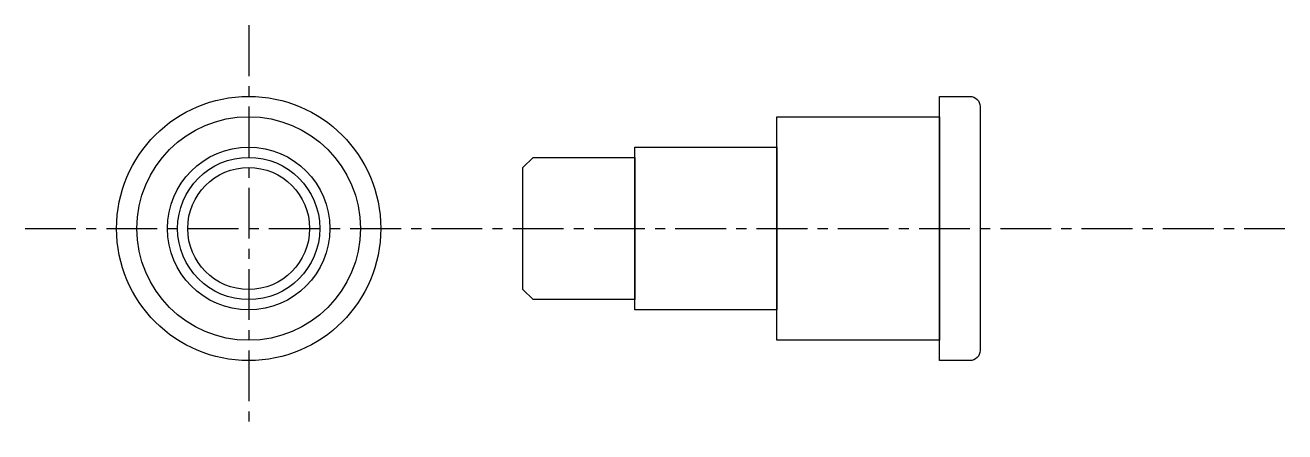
# Model space of a CAD drawing. Header units: inches. Extents: x -0.8 to 14.8, y 2.5 to 7.5.
import ezdxf

# ---------------------------------------------------------------- set-up
doc = ezdxf.new("R2010")
doc.units = ezdxf.units.IN
doc.header["$LTSCALE"] = 0.5
doc.header["$MEASUREMENT"] = 0
doc.linetypes.add('CENTER', pattern=[2, 1.25, -0.25, 0.25, -0.25])
doc.layers.add('center', color=191, linetype='CENTER')

msp = doc.modelspace()

# ---------------------------------------------------------------- linework, layer by layer
msp.add_lwpolyline([(10.5, 6.625), (10.875, 6.625, -0.414214), (11, 6.5), (11, 3.5, -0.414214), (10.875, 3.375), (10.5, 3.375)], format="xyb", close=True)
for points in [[(8.5, 6.375), (10.5, 6.375), (10.5, 3.625), (8.5, 3.625)], [(6.75, 6), (8.5, 6), (8.5, 4), (6.75, 4)], [(5.5, 5.875), (6.75, 5.875), (6.75, 4.125), (5.5, 4.125), (5.375, 4.25), (5.375, 5.75)]]:
    msp.add_lwpolyline(points, close=True)
for radius in [1.625, 1.375, 1, 0.875, 0.75]:
    msp.add_circle((2, 5), radius)
at = {"layer": 'center'}
for p, q in [((2, 7.5), (2, 2.5)), ((-0.75, 5), (14.75, 5))]:
    msp.add_line(p, q, dxfattribs=at)

doc.saveas('drawing.dxf')
